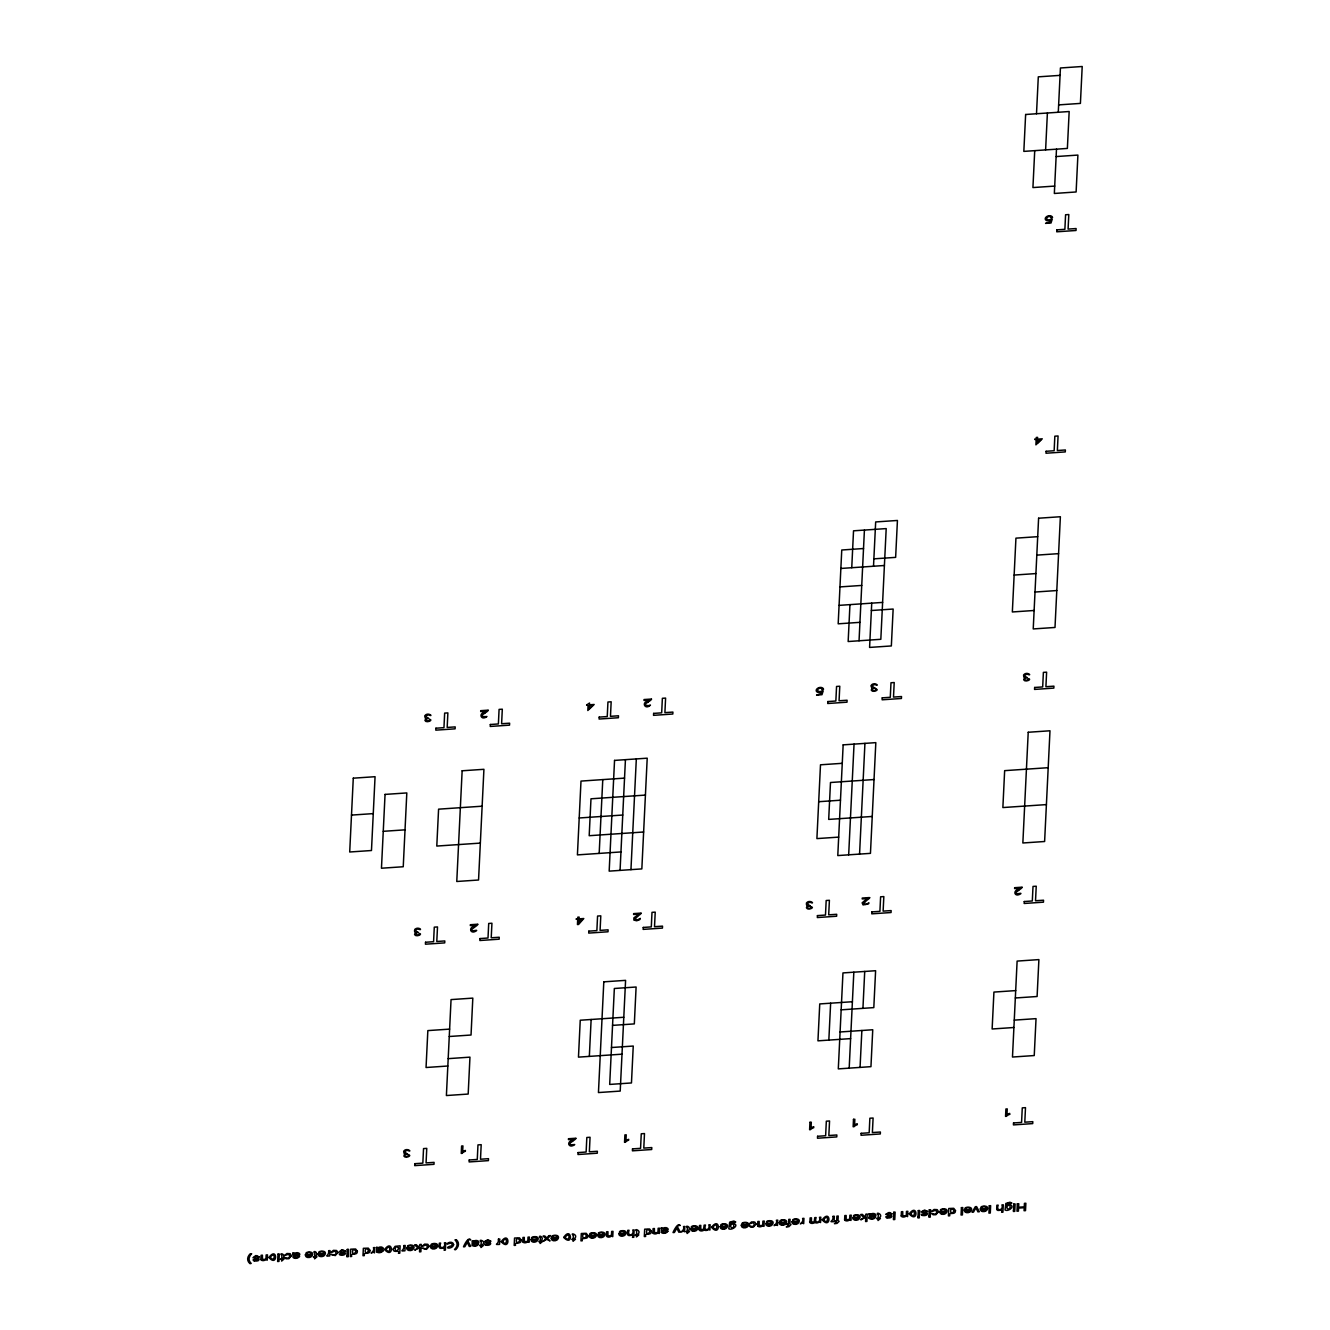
<?xml version="1.0" encoding="UTF-8"?>
<svg xmlns="http://www.w3.org/2000/svg" width="1330" height="1330" viewBox="0 0 1330 1330"><rect width="100%" height="100%" fill="white"/><g stroke="black" fill="none" stroke-linecap="round" stroke-linejoin="round"><path stroke-width="1.5" d="M281.91 1255.237L281.744 1258.496L280.364 1259.294L281.711 1259.211L281.627 1261.073L284.022 1259.045L283.074 1258.413C286.017 1254.04 279.815 1252.661 281.029 1254.705M314.844 1252.877L314.695 1256.252L313.315 1257.05L314.661 1256.966L314.578 1258.828L316.972 1256.8L316.025 1256.168C318.735 1251.763 312.966 1250.399 313.98 1252.461M540.379 1237.548L540.229 1240.923L538.85 1241.721L540.196 1241.622L540.113 1243.484L542.507 1241.472L541.559 1240.824C544.369 1236.418 538.351 1235.071 539.514 1237.116M687.394 1227.54L687.244 1230.915L685.864 1231.713L687.211 1231.613L687.111 1233.492L689.522 1231.464L688.574 1230.832C691.766 1225.944 684.667 1225.412 686.812 1227.091M293.132 1254.406L293.032 1256.75A5.835 3.89 -9.3 0 0 293.066 1257.415A3.491 2.328 -9.3 0 0 296.374 1258.296A3.491 2.328 -9.3 0 0 299.317 1256.418M298.552 1254.124L295.775 1253.691L294.429 1255.686A10.973 7.298 -9.3 0 1 296.64 1255.221L298.419 1254.523M382.175 1248.471L379.482 1247.972L378.053 1250.001A10.973 7.298 -9.3 0 1 380.264 1249.535L382.043 1248.837M477.62 1241.854L474.86 1241.505L473.513 1243.5A10.973 7.298 -9.3 0 1 475.708 1243.035M666.879 1228.97L664.036 1228.654L662.772 1230.632A10.973 7.298 -9.3 0 1 664.967 1230.167M874.675 1214.839L871.832 1214.523L870.568 1216.501A10.973 7.298 -9.3 0 1 872.763 1216.019M844.65 1219.145L844.816 1215.57L846.163 1215.487L846.146 1219.61L849.055 1219.577A3.142 2.095 -9.3 0 0 849.637 1218.164M869.172 1217.632L869.271 1215.221A5.287 3.525 -9.3 0 0 869.039 1213.908M305.318 1254.955C305.351 1258.463 310.954 1258.114 312.267 1255.62C315.193 1249.917 302.741 1252.278 306.798 1253.891M317.986 1254.24C317.837 1257.183 323.788 1257.548 325.019 1254.606C327.695 1249.186 315.709 1251.297 319.466 1253.026M406.681 1248.222C406.531 1251.198 412.666 1251.513 413.763 1248.438C416.124 1243.035 404.353 1245.412 408.16 1246.991M430.338 1246.443C430.388 1250.1 436.523 1249.618 437.47 1246.676C439.499 1241.405 428.027 1243.866 431.801 1245.379M530.853 1239.61C530.903 1243.217 536.838 1242.785 537.935 1239.992C540.246 1234.589 528.542 1236.966 532.332 1238.546M551.135 1238.23C551.185 1241.838 557.12 1241.405 558.201 1238.612C560.562 1233.326 548.974 1235.437 552.598 1237.166M589.157 1235.637C589.19 1239.194 594.959 1238.812 596.173 1236.168C598.766 1230.583 586.596 1233.06 590.62 1234.589M597.602 1235.071C597.652 1238.629 603.404 1238.247 604.618 1235.587C607.212 1230.001 595.042 1232.478 599.082 1234.007M618.733 1233.625C618.783 1237.233 624.718 1236.8 625.815 1234.007C628.192 1228.704 616.555 1230.849 620.196 1232.561M690.536 1228.737C690.586 1232.295 696.338 1231.913 697.568 1229.269C700.179 1223.816 688.242 1225.977 692.016 1227.69M720.112 1226.726C720.145 1230.283 725.914 1229.901 727.128 1227.258C729.754 1221.804 717.784 1223.982 721.575 1225.678M741.226 1225.296C741.276 1228.853 747.028 1228.471 748.258 1225.828C750.851 1220.391 738.965 1222.503 742.705 1224.232M765.731 1223.633C765.781 1227.191 771.533 1226.809 772.747 1224.149C775.407 1218.679 763.387 1220.907 767.211 1222.569M779.247 1222.869C779.081 1225.811 785.033 1226.16 786.263 1223.234C788.939 1217.715 776.87 1220.026 780.727 1221.655M791.915 1222.004C791.766 1224.997 797.9 1225.312 798.998 1222.237C801.392 1216.95 789.771 1219.045 793.395 1220.79M852.73 1217.864C852.563 1220.807 858.515 1221.173 859.745 1218.23C862.355 1212.777 850.336 1214.955 854.192 1216.651M939.728 1211.796C939.778 1215.404 945.713 1214.972 946.81 1212.179C949.138 1206.576 937.101 1209.419 941.191 1210.732M964.233 1210.117C964.267 1213.642 969.853 1213.293 971.183 1210.782C974.092 1205.312 961.956 1207.241 965.696 1209.07M980.277 1209.037C980.31 1212.544 985.912 1212.212 987.226 1209.702C990.152 1204.016 977.7 1206.377 981.756 1207.973M266.067 1259.51L267.23 1260.192L267.496 1254.855L266.166 1254.938L266.017 1257.864A3.142 2.095 -9.3 0 1 265.451 1259.327L262.492 1259.41L262.426 1255.188L261.096 1255.287L260.929 1258.862A6.002 3.99 -9.3 0 0 260.963 1259.493M527.927 1241.705L529.091 1242.37L529.357 1237.033L528.027 1237.133L527.877 1240.042A3.142 2.095 -9.3 0 1 527.295 1241.522L524.303 1241.538L524.286 1237.382L522.956 1237.465L522.79 1240.973A6.002 3.99 -9.3 0 0 522.823 1241.688M589.34 1056.386L591.135 1019.495M599.182 853.411L602.773 779.613M620.063 870.385L625.433 759.679M611.584 1236.002L612.748 1236.684L613.014 1231.347L611.667 1231.43L611.534 1234.356M630.952 869.654L636.322 758.931M625.948 1140.575L626.231 1134.806L624.901 1134.906L624.535 1142.304L625.399 1142.254M658.051 1232.843L659.231 1233.525L659.481 1228.188L658.151 1228.272L658.001 1231.198A3.142 2.095 -9.3 0 1 657.436 1232.661M699.297 1229.136L699.48 1225.462L700.794 1225.379L700.711 1229.485M708.74 1229.402L709.888 1230.084L710.154 1224.73L708.807 1224.83C710.785 1230.233 702.955 1232.046 705.465 1225.046L704.135 1225.146L703.57 1229.319L700.827 1229.651M762.805 1225.728L763.969 1226.393L764.235 1221.056L762.905 1221.139L762.755 1224.065A3.142 2.095 -9.3 0 1 762.173 1225.545M809.953 1221.605L810.136 1217.931L811.466 1217.848L811.383 1221.954M819.396 1221.888L820.56 1222.553L820.81 1217.199L819.48 1217.299C821.591 1222.702 813.478 1224.465 816.138 1217.532L814.791 1217.615L814.176 1221.854L811.533 1222.17M828.839 1040.093L830.635 1003.202M849.953 604.618L848.158 641.526L880.826 639.298L886.196 528.592L853.528 530.82L851.749 567.711M848.673 854.841L854.043 744.118M859.047 640.794L864.417 530.072M849.188 1068.14L853.827 972.197M859.562 854.093L864.932 743.387M871.732 603.138L869.587 647.427L891.349 645.948L893.145 609.04L871.366 610.52M873.511 566.231L875.672 521.942L897.434 520.462L895.639 557.37L873.877 558.849M849.804 1219.81L850.967 1220.475L851.217 1215.138L849.887 1215.238L849.754 1218.147M860.061 1067.408L861.857 1030.501M862.937 1008.356L864.716 971.449M906.395 1215.953L907.559 1216.634L907.825 1211.281L906.478 1211.381L906.345 1214.29A3.142 2.095 -9.3 0 1 905.763 1215.77M1034.723 150.656L1032.928 187.563L1054.707 186.084M1036.502 113.748L1038.298 76.841L1060.077 75.361M1045.613 149.908L1047.392 113M1009.653 1114.257L1009.686 1113.393A8.362 5.553 -9.3 0 0 1006.96 1114.656L1007.242 1108.888L1005.912 1108.987L1005.547 1116.385L1006.411 1116.319A6.766 4.505 -9.3 0 1 1009.686 1114.341M1056.486 149.176L1054.341 193.465L1076.12 191.969L1077.899 155.078L1056.136 156.558M1058.281 112.269L1060.426 67.98L1082.204 66.5L1080.409 103.408L1058.647 104.887M257.854 1259.626L253.132 1259.776A2.943 1.962 -9.3 0 0 253.531 1260.574A1.879 1.247 -9.3 0 0 254.097 1260.873L254.246 1260.923M344.005 1253.758L339.3 1253.907A2.943 1.962 -9.3 0 0 339.699 1254.722A1.879 1.247 -9.3 0 0 340.264 1255.005L340.413 1255.054A3.924 2.61 -9.3 0 0 344.37 1254.689A2.095 1.397 -9.3 0 0 344.271 1252.262M489.307 1243.816L484.586 1244.032A2.943 1.962 -9.3 0 0 484.985 1244.83A1.879 1.247 -9.3 0 0 485.55 1245.129L485.699 1245.179M890.585 1216.518L885.863 1216.734A2.943 1.962 -9.3 0 0 886.262 1217.532A1.879 1.247 -9.3 0 0 886.827 1217.831L886.977 1217.881M926.062 1214.091L921.341 1214.323A2.943 1.962 -9.3 0 0 921.74 1215.121M428.726 718.466C428.277 718.134 423.223 716.089 428.41 714.842C434.661 717.518 427.745 711.301 424.719 715.856C425.151 719.098 426.315 717.917 424.952 720.478C426.132 723.354 433.364 720.295 429.989 719.43M418.335 932.529C418.002 932.047 412.815 930.418 417.836 928.905C423.622 931.449 418.817 925.963 414.86 929.288C413.547 932.696 416.506 931.948 414.594 934.574C415.841 937.384 422.973 934.325 419.598 933.477M407.612 1153.958C406.814 1153.675 402.275 1151.298 407.396 1150.317C413.464 1153.01 406.747 1146.809 403.672 1151.231C403.938 1154.556 405.185 1153.393 403.888 1156.069C405.201 1158.779 412.217 1155.737 408.859 1154.906M810.236 905.863C809.887 905.63 804.75 903.236 810.02 902.239C815.955 904.915 809.787 898.847 806.462 902.937C806.03 906.312 808.208 905.381 806.429 907.742C807.46 910.817 814.924 907.708 811.5 906.827M875.04 688.109C874.591 687.793 869.587 685.682 874.741 684.485C881.175 687.228 873.81 680.761 870.934 685.715C871.981 688.923 872.314 687.494 871.283 690.12C872.463 692.996 879.695 689.921 876.304 689.073M1027.458 677.751C1027.092 677.386 1021.922 675.457 1027.043 674.111C1033.211 676.77 1027.009 670.752 1023.585 674.909C1023.551 678.35 1025.197 677.169 1023.684 679.746C1024.865 682.639 1032.097 679.563 1028.722 678.699M821.624 691.883L820.943 693.911L816.57 695.075L821.973 694.692L823.204 690.835L821.957 690.819A2.444 1.629 -9.3 0 1 818.116 691.051A2.444 1.629 -9.3 0 1 819.097 688.475A2.444 1.629 -9.3 0 1 822.455 689.372M1050.65 220.198L1049.968 222.21L1045.58 223.374L1050.999 223.008L1052.229 219.151L1050.983 219.118A2.444 1.629 -9.3 0 1 1047.142 219.35A2.444 1.629 -9.3 0 1 1048.123 216.79A2.444 1.629 -9.3 0 1 1051.481 217.671M477.47 1242.37L475.708 1243.018M666.729 1229.502L665.067 1230.117M874.525 1215.371L872.862 1215.986M865.182 900.227L862.139 902.854L863.087 904.932L868.473 903.901L868.939 902.854L865.83 904.417L863.503 903.818L866.528 900.476M865.797 899.845L866.562 899.363A5.32 3.541 -9.3 0 0 867.559 898.565L862.206 898.93L862.256 898.049L869.438 897.567M610.769 1235.836L607.943 1235.819L607.943 1231.68L606.596 1231.78L606.43 1235.354A6.002 3.99 -9.3 0 0 606.48 1235.986A2.793 1.862 -9.3 0 0 608.675 1237.1A2.793 1.862 -9.3 0 0 611.368 1235.936M657.319 1232.627L654.393 1232.627L654.41 1228.521L653.08 1228.621L652.914 1232.062A6.002 3.99 -9.3 0 0 652.947 1232.827M761.99 1225.545L759.164 1225.529L759.164 1221.406L757.834 1221.489L757.668 1224.997A6.002 3.99 -9.3 0 0 757.701 1225.695M905.58 1215.786L902.754 1215.77L902.754 1211.63L901.424 1211.73L901.258 1215.238A6.002 3.99 -9.3 0 0 901.291 1215.936M485.001 713.096C477.005 717.535 487.295 716.554 486.963 716.504C481.294 721.109 477.869 713.462 485.051 711.966A5.32 3.541 -9.3 0 0 486.049 711.184L480.695 711.533L480.729 710.669L487.927 710.17M648.292 701.974C640.794 705.748 649.472 706.163 650.453 705.083C645.333 710.336 640.777 702.34 648.342 700.86A5.32 3.541 -9.3 0 0 649.339 700.062L643.986 700.428L644.019 699.547L651.218 699.065M474.627 927.143C465.467 933.976 478.584 928.939 476.423 930.751C470.554 935.04 467.894 927.326 474.66 926.013A5.32 3.541 -9.3 0 0 475.658 925.231L470.305 925.58L470.355 924.716L477.537 924.217M637.918 916.038L634.859 919.313L637.22 919.978L640.329 918.398L639.614 919.728L636.688 920.776L633.861 920.077L633.878 917.85L637.951 914.907A5.32 3.541 -9.3 0 0 638.949 914.126L633.595 914.475L633.645 913.61L640.827 913.112M572.748 1141.157C564.519 1146.543 574.893 1144.199 574.71 1144.581C568.991 1149.12 565.666 1141.722 572.798 1140.043A5.32 3.541 -9.3 0 0 573.795 1139.245L568.442 1139.611L568.475 1138.729L575.674 1138.247M1018.93 890.119C1009.786 896.852 1022.703 891.998 1020.725 893.727C1014.79 897.883 1012.13 890.601 1018.98 888.989A5.32 3.541 -9.3 0 0 1019.96 888.207L1014.607 888.556L1014.657 887.692L1021.839 887.193M476.423 1243.65L475.974 1243.733A13.965 9.293 -9.3 0 0 473.463 1244.198M877.434 1214.124C876.038 1211.663 883.586 1214.573 879.479 1217.848L880.427 1218.479L878.033 1220.508L878.116 1218.629L876.769 1218.729L878.149 1217.931L878.299 1214.556M1051.132 217.754L1052.545 217.571A3.591 2.394 -9.3 0 0 1050.101 215.743A3.591 2.394 -9.3 0 0 1046.344 216.89A3.724 2.477 -9.3 0 0 1045.995 220.215A3.724 2.477 -9.3 0 0 1050.816 220.364M822.123 689.439L823.519 689.273A3.591 2.394 -9.3 0 0 821.076 687.444A3.591 2.394 -9.3 0 0 817.318 688.574A3.724 2.477 -9.3 0 0 816.969 691.899A3.724 2.477 -9.3 0 0 821.807 692.066M635.84 1230.566C634.393 1228.188 641.925 1230.782 637.885 1234.273L638.832 1234.905L636.438 1236.933L636.521 1235.071L635.175 1235.154L636.555 1234.373L636.704 1230.948M863.519 548.525L841.757 550.005L838.183 623.82L859.945 622.34M1037.699 536.672L1015.937 538.151L1012.346 611.966L1034.125 610.487M840.859 568.459L884.4 565.499M1036.802 555.125L1058.58 553.646M839.962 586.912L861.74 585.433M1014.142 575.059L1035.92 573.579M839.064 605.366L882.621 602.407M1035.023 592.033L1056.785 590.553M624.535 778.117L580.994 781.092L577.419 854.891L620.96 851.932M842.256 763.32L820.494 764.8L816.903 838.598L838.681 837.119M351.486 815.091L373.265 813.611M482.125 806.196L438.584 809.172L436.789 846.063L480.33 843.104M645.416 795.091L590.986 798.798L589.19 835.706L643.62 831.998M874.026 779.546L830.485 782.506L828.69 819.413L872.231 816.454M1048.206 767.693L1004.649 770.652L1002.87 807.559L1046.411 804.6M383.256 831.317L405.035 829.837M579.198 817.983L622.756 815.024M818.698 801.707L840.477 800.211M449.623 1029.121L427.844 1030.6L426.049 1067.508L447.828 1066.012M623.787 1017.267L580.246 1020.226L578.467 1057.134L622.008 1054.175M852.397 1001.723L819.745 1003.934L817.95 1040.841L850.618 1038.614M1015.688 990.601L993.926 992.08L992.13 1028.988L1013.909 1027.508M449.257 1036.502L471.036 1035.023L472.815 998.115L451.053 999.595L446.398 1095.538L468.177 1094.058L469.956 1057.15L448.193 1058.647M612.548 1025.38L634.327 1023.901L636.106 987.01L614.344 988.489L609.689 1084.432L631.467 1082.953L633.246 1046.045L611.484 1047.525M841.159 1009.836L873.81 1007.608L875.606 970.717L842.954 972.928L838.299 1068.888L870.951 1066.66L872.746 1029.753L840.078 1031.98M1015.339 997.982L1037.101 996.503L1038.896 959.595L1017.117 961.091L1012.479 1057.034L1034.241 1055.554L1036.037 1018.647L1014.258 1020.127M462.108 1153.359L461.244 1153.409L461.61 1146.011L462.94 1145.911L462.657 1151.68A8.362 5.553 -9.3 0 1 465.4 1150.433L465.334 1151.281A6.766 4.505 -9.3 0 0 462.042 1153.326M250.672 1253.824L251.636 1253.758A13.815 9.194 -9.3 0 0 249.076 1258.762A12.452 8.279 -9.3 0 0 250.04 1262.004A12.136 8.08 -9.3 0 0 250.389 1262.486L251.171 1263.434L250.206 1263.5M455.957 1239.859L454.993 1239.926A13.815 9.194 -9.3 0 1 457.071 1244.597A12.253 8.146 -9.3 0 1 455.392 1248.554L454.527 1249.601L455.475 1249.535M292.8 1253.126L294.196 1253.026A2.909 1.928 -9.3 0 1 294.412 1253.675C297.488 1250.749 302.625 1254.822 298.053 1255.686A6.467 4.306 -9.3 0 1 297.338 1255.836L296.806 1255.919A13.965 9.293 -9.3 0 0 294.396 1256.368M376.423 1247.44L377.803 1247.341A2.909 1.928 -9.3 0 1 378.036 1247.989C381.245 1245.046 386.066 1249.169 381.81 1249.967A6.467 4.306 -9.3 0 1 380.962 1250.15L380.513 1250.217A13.965 9.293 -9.3 0 0 378.019 1250.682M661.126 1228.072L662.523 1227.972A2.909 1.928 -9.3 0 1 662.756 1228.621C666.014 1225.662 670.802 1229.851 666.53 1230.599A6.467 4.306 -9.3 0 1 665.682 1230.782L665.233 1230.849A13.965 9.293 -9.3 0 0 662.739 1231.314M868.922 1213.941L870.319 1213.841A2.909 1.928 -9.3 0 1 870.552 1214.49C873.96 1211.447 878.448 1215.886 874.325 1216.468A6.467 4.306 -9.3 0 1 873.477 1216.634L873.128 1216.701A13.965 9.293 -9.3 0 0 870.518 1217.183M305.335 1254.705L311.22 1254.306A2.577 1.712 -9.3 0 0 309.458 1252.511A2.577 1.712 -9.3 0 0 306.382 1253.824M318.02 1253.841L323.888 1253.442A2.577 1.712 -9.3 0 0 322.126 1251.646A2.577 1.712 -9.3 0 0 319.05 1252.96M406.714 1247.806L412.583 1247.407M430.355 1246.193L436.24 1245.794A2.577 1.712 -9.3 0 0 434.461 1243.999A2.577 1.712 -9.3 0 0 431.402 1245.312M530.87 1239.361L536.755 1238.962A2.577 1.712 -9.3 0 0 534.993 1237.166A2.577 1.712 -9.3 0 0 531.917 1238.479M551.152 1237.981L557.021 1237.582M589.173 1235.404L595.042 1235.005M597.619 1234.822L603.504 1234.423A2.577 1.712 -9.3 0 0 601.742 1232.627A2.577 1.712 -9.3 0 0 598.666 1233.941M618.749 1233.392L624.635 1232.993A2.577 1.712 -9.3 0 0 622.856 1231.181A2.577 1.712 -9.3 0 0 619.797 1232.494M690.553 1228.504L696.438 1228.105M720.129 1226.493L725.997 1226.094A2.577 1.712 -9.3 0 0 724.235 1224.298A2.577 1.712 -9.3 0 0 721.159 1225.595M741.259 1225.046L747.128 1224.647A2.577 1.712 -9.3 0 0 745.365 1222.852A2.577 1.712 -9.3 0 0 742.29 1224.165M765.748 1223.384L771.633 1222.985A2.577 1.712 -9.3 0 0 769.87 1221.189A2.577 1.712 -9.3 0 0 766.795 1222.503M779.264 1222.47L785.149 1222.071A2.577 1.712 -9.3 0 0 783.37 1220.275A2.577 1.712 -9.3 0 0 780.311 1221.572M791.949 1221.605L797.817 1221.206A2.577 1.712 -9.3 0 0 796.055 1219.411A2.577 1.712 -9.3 0 0 792.979 1220.724M852.746 1217.465L858.615 1217.066A2.577 1.712 -9.3 0 0 856.852 1215.271A2.577 1.712 -9.3 0 0 853.777 1216.584M939.745 1211.547L945.63 1211.148M964.25 1209.884L970.119 1209.485M980.293 1208.787L986.178 1208.388A2.577 1.712 -9.3 0 0 984.416 1206.593A2.577 1.712 -9.3 0 0 981.341 1207.906M431.718 1246.842L436.124 1246.543M598.999 1235.47L603.388 1235.171M742.622 1225.695L747.011 1225.396M767.127 1224.032L771.516 1223.733M780.627 1223.118L785.033 1222.819M793.312 1222.253L797.701 1221.954M572.748 1234.855C570.088 1232.544 578.833 1234.706 574.51 1238.579L575.458 1239.227L573.047 1241.239L573.147 1239.377L571.8 1239.477L573.18 1238.679L573.33 1235.337M480.662 1241.123C478.052 1239.111 486.896 1240.84 482.424 1244.847L483.372 1245.495L480.978 1247.507L481.061 1245.645L479.714 1245.728L481.094 1244.947L481.244 1241.572M875.772 1217.283L874.458 1217.249A2.244 1.496 -9.3 0 1 870.186 1217.515M667.976 1231.414L666.679 1231.38A2.244 1.496 -9.3 0 1 662.39 1231.663M478.717 1244.282L477.404 1244.248A2.244 1.496 -9.3 0 1 473.131 1244.531M383.256 1250.782L381.959 1250.749A2.244 1.496 -9.3 0 1 377.67 1251.031M299.632 1256.468L298.336 1256.434A2.244 1.496 -9.3 0 1 294.046 1256.717M734.476 1222.503L735.706 1221.971L733.861 1221.04L729.671 1222.187L728.807 1228.787C731.882 1230.782 740.511 1224.548 732.614 1223.201A2.893 1.912 -9.3 0 0 730.386 1224.049L730.419 1223.75A7.514 5.004 -9.3 0 1 730.536 1222.835M924.084 1213.376L925.231 1213.525M888.606 1215.786L889.753 1215.936M487.329 1243.085L488.476 1243.234M924.383 1213.409L921.158 1211.896L924.616 1210.034L927.708 1211.53L924.616 1210.765A3.874 2.577 -9.3 0 0 923.968 1210.832L922.571 1211.597L923.386 1212.312A13.549 9.011 -9.3 0 0 924.267 1212.428A26.401 17.556 -9.3 0 1 925.231 1212.544L926.279 1212.727M888.889 1215.82L885.68 1214.307L889.138 1212.445L892.231 1213.941L889.138 1213.193A3.874 2.577 -9.3 0 0 888.49 1213.243L887.093 1214.007L887.908 1214.739A13.549 9.011 -9.3 0 0 888.789 1214.839A26.401 17.556 -9.3 0 1 889.753 1214.955L890.801 1215.138A2.095 1.397 -9.3 0 1 890.934 1217.499A3.924 2.61 -9.3 0 1 887.06 1217.781M487.611 1243.118L484.403 1241.605L487.861 1239.743L490.953 1241.239L487.861 1240.491A3.874 2.577 -9.3 0 0 487.212 1240.541L485.866 1241.223L486.63 1242.021A13.549 9.011 -9.3 0 0 487.512 1242.137A26.401 17.556 -9.3 0 1 488.476 1242.253L489.523 1242.436M343.19 1253.109L339.167 1251.912L341.926 1249.685L345.667 1251.114L342.575 1250.366A3.874 2.577 -9.3 0 0 341.91 1250.416L340.53 1251.181L341.344 1251.912A13.549 9.011 -9.3 0 0 342.209 1252.012A26.401 17.556 -9.3 0 1 343.19 1252.129L344.237 1252.311M257.022 1258.978L252.983 1257.731L255.875 1255.52L259.5 1256.983L256.407 1256.235A3.874 2.577 -9.3 0 0 255.759 1256.285L254.363 1257.05L255.177 1257.764A13.549 9.011 -9.3 0 0 256.058 1257.881A26.401 17.556 -9.3 0 1 257.022 1257.997L258.07 1258.18A2.095 1.397 -9.3 0 1 258.203 1260.541M922.455 1215.454L922.305 1215.421A1.879 1.247 -9.3 0 1 921.757 1215.121M677.519 1226.942L680.262 1232.095L678.815 1232.195L676.87 1228.172L674.376 1232.494L673.03 1232.578C672.913 1232.511 677.818 1221.672 680.029 1225.578M467.994 1241.206L470.72 1246.343L469.274 1246.443L467.246 1242.336L464.835 1246.742L463.505 1246.842C463.372 1246.759 468.276 1235.919 470.488 1239.843M876.104 689.09A1.945 1.297 -9.3 0 1 873.295 690.519A1.945 1.297 -9.3 0 1 873.045 688.325M873.278 688.524A2.826 1.879 -9.3 0 1 874.841 688.109M651.6 699.148A7.315 4.854 -9.3 0 1 648.142 701.774M429.773 719.447A1.945 1.297 -9.3 0 1 426.963 720.877A1.945 1.297 -9.3 0 1 426.714 718.682M426.947 718.882A2.826 1.879 -9.3 0 1 428.509 718.483M488.31 710.27A7.315 4.854 -9.3 0 1 484.851 712.88M249.974 1263.633A12.153 8.08 -9.3 0 1 250.356 1253.675M258.203 1260.557A3.924 2.61 -9.3 0 1 254.329 1260.807M265.85 1259.444A2.793 1.862 -9.3 0 1 263.174 1260.591A2.793 1.862 -9.3 0 1 260.83 1259.543M292.916 1253.093A5.287 3.525 -9.3 0 1 293.115 1254.406M307.031 1256.418A2.311 1.53 -9.3 0 0 311.07 1255.054L306.715 1255.354A2.893 1.928 -9.3 0 0 307.114 1256.351M319.715 1255.553A2.311 1.53 -9.3 0 0 323.739 1254.19L319.383 1254.489A2.893 1.928 -9.3 0 0 319.799 1255.487M376.54 1247.407A5.287 3.525 -9.3 0 1 376.739 1248.72L376.673 1250.932A5.835 3.89 -9.3 0 0 376.689 1251.729M382.94 1250.732A3.491 2.328 -9.3 0 1 379.998 1252.611A3.491 2.328 -9.3 0 1 376.623 1251.779M408.41 1249.518A2.311 1.53 -9.3 0 0 412.433 1248.155L408.077 1248.454A2.893 1.928 -9.3 0 0 408.493 1249.452M407.745 1246.925A2.577 1.712 -9.3 0 1 410.82 1245.611A2.577 1.712 -9.3 0 1 412.632 1247.407M436.09 1246.559A2.311 1.53 -9.3 0 1 432.05 1247.906A2.893 1.928 -9.3 0 1 431.768 1246.842M456.29 1239.676A12.103 8.046 -9.3 0 1 455.675 1249.635M467.977 1240.574A2.411 1.613 -9.3 0 1 470.587 1239.527M478.384 1244.248A3.491 2.328 -9.3 0 1 475.458 1246.127A3.491 2.328 -9.3 0 1 472.084 1245.279A5.835 3.89 -9.3 0 1 472.133 1244.647L472.217 1242.237A5.287 3.525 -9.3 0 0 471.984 1240.907L473.264 1240.857A2.909 1.928 -9.3 0 1 473.497 1241.489C476.606 1238.562 481.66 1242.636 477.204 1243.484A6.467 4.306 -9.3 0 1 476.423 1243.65M485.783 1245.063A3.924 2.61 -9.3 0 0 489.656 1244.813A2.095 1.397 -9.3 0 0 489.556 1242.386M527.711 1241.638A2.793 1.862 -9.3 0 1 525.018 1242.785A2.793 1.862 -9.3 0 1 522.69 1241.721M552.848 1239.693A2.311 1.53 -9.3 0 0 556.871 1238.33L552.515 1238.629A2.893 1.928 -9.3 0 0 552.931 1239.627M552.183 1237.1A2.577 1.712 -9.3 0 1 555.258 1235.786A2.577 1.712 -9.3 0 1 557.071 1237.582M590.869 1237.1A2.311 1.53 -9.3 0 0 594.892 1235.753L590.537 1236.052A2.893 1.928 -9.3 0 0 590.952 1237.05M590.204 1234.506A2.577 1.712 -9.3 0 1 593.28 1233.193A2.577 1.712 -9.3 0 1 595.109 1235.005M603.355 1235.171A2.311 1.53 -9.3 0 1 599.315 1236.534A2.893 1.928 -9.3 0 1 599.032 1235.47M611.418 1234.373A3.142 2.095 -9.3 0 1 610.952 1235.819M657.835 1232.777A2.793 1.862 -9.3 0 1 655.158 1233.924A2.793 1.862 -9.3 0 1 652.814 1232.877M661.243 1228.039A5.287 3.525 -9.3 0 1 661.442 1229.352L661.376 1231.63A5.835 3.89 -9.3 0 0 661.409 1232.361M667.643 1231.364A3.491 2.328 -9.3 0 1 664.717 1233.243A3.491 2.328 -9.3 0 1 661.343 1232.411M677.519 1226.327A2.411 1.613 -9.3 0 1 680.112 1225.279M692.265 1230.217A2.311 1.53 -9.3 0 0 696.288 1228.853L691.933 1229.153A2.893 1.928 -9.3 0 0 692.332 1230.15M691.6 1227.607A2.577 1.712 -9.3 0 1 694.676 1226.293A2.577 1.712 -9.3 0 1 696.488 1228.105M708.541 1229.352A2.627 1.746 -9.3 0 1 706.247 1230.433A2.627 1.746 -9.3 0 1 703.986 1229.718M704.285 1229.701A2.86 1.912 -9.3 0 1 701.01 1230.915A2.86 1.912 -9.3 0 1 698.948 1229.153M721.824 1228.205A2.311 1.53 -9.3 0 0 725.848 1226.842L721.492 1227.141A2.893 1.928 -9.3 0 0 721.907 1228.139M730.769 1222.852A2.062 1.363 -9.3 0 1 734.576 1222.47M746.978 1225.412A2.311 1.53 -9.3 0 1 742.955 1226.759A2.893 1.928 -9.3 0 1 742.655 1225.695M762.589 1225.645A2.793 1.862 -9.3 0 1 759.895 1226.809A2.793 1.862 -9.3 0 1 757.568 1225.745M771.483 1223.733A2.311 1.53 -9.3 0 1 767.443 1225.096A2.893 1.928 -9.3 0 1 767.161 1224.032M784.999 1222.819A2.311 1.53 -9.3 0 1 780.959 1224.182M781.043 1224.115A2.893 1.928 -9.3 0 1 780.677 1223.118M797.668 1221.954A2.311 1.53 -9.3 0 1 793.644 1223.317M793.727 1223.251A2.893 1.928 -9.3 0 1 793.345 1222.253M819.197 1221.821A2.627 1.746 -9.3 0 1 816.903 1222.918A2.627 1.746 -9.3 0 1 814.658 1222.187M814.941 1222.17A2.86 1.912 -9.3 0 1 811.666 1223.384A2.86 1.912 -9.3 0 1 809.621 1221.622M849.571 1219.743A2.793 1.862 -9.3 0 1 846.894 1220.89A2.793 1.862 -9.3 0 1 844.55 1219.826M844.683 1219.776A6.002 3.99 -9.3 0 1 844.666 1219.145M854.442 1219.178A2.311 1.53 -9.3 0 0 858.465 1217.814L854.109 1218.114A2.893 1.928 -9.3 0 0 854.525 1219.111M869.205 1218.23A5.835 3.89 -9.3 0 1 869.188 1217.632M875.439 1217.233A3.491 2.328 -9.3 0 1 872.513 1219.111A3.491 2.328 -9.3 0 1 869.138 1218.263M906.179 1215.886A2.793 1.862 -9.3 0 1 903.486 1217.033A2.793 1.862 -9.3 0 1 901.158 1215.986M922.538 1215.354A3.924 2.61 -9.3 0 0 926.412 1215.105A2.095 1.397 -9.3 0 0 926.312 1212.677M941.441 1213.259A2.311 1.53 -9.3 0 0 945.464 1211.896L941.108 1212.195A2.893 1.928 -9.3 0 0 941.524 1213.193M940.776 1210.666A2.577 1.712 -9.3 0 1 943.851 1209.352A2.577 1.712 -9.3 0 1 945.68 1211.148M965.946 1211.597A2.311 1.53 -9.3 0 0 969.969 1210.234L965.613 1210.533A2.893 1.928 -9.3 0 0 966.029 1211.53M965.281 1209.003A2.577 1.712 -9.3 0 1 968.356 1207.69A2.577 1.712 -9.3 0 1 970.185 1209.485M981.989 1210.5A2.311 1.53 -9.3 0 0 986.029 1209.136L981.673 1209.436A2.893 1.928 -9.3 0 0 982.072 1210.433M1006.777 1204.032A7.514 5.004 -9.3 0 0 1006.66 1204.947L1006.627 1205.263A2.893 1.912 -9.3 0 1 1008.672 1204.415C1016.419 1205.479 1008.556 1212.129 1005.048 1210.001L1005.829 1203.451L1009.952 1202.237L1011.881 1203.101L1010.7 1203.716A2.062 1.363 -9.3 0 0 1006.993 1204.066M1028.506 678.716A1.945 1.297 -9.3 0 1 1025.696 680.145A1.945 1.297 -9.3 0 1 1025.447 677.951M1025.679 678.15A2.826 1.879 -9.3 0 1 1027.242 677.751M408.659 1154.922A1.945 1.297 -9.3 0 1 405.85 1156.352A1.945 1.297 -9.3 0 1 405.6 1154.157M405.833 1154.357A2.826 1.879 -9.3 0 1 407.396 1153.958M477.936 924.317A7.315 4.854 -9.3 0 1 474.477 926.943M419.399 933.494A1.945 1.297 -9.3 0 1 416.589 934.924A1.945 1.297 -9.3 0 1 416.34 932.729M416.573 932.928A2.826 1.879 -9.3 0 1 418.119 932.529M641.226 913.211A7.315 4.854 -9.3 0 1 637.768 915.821M1022.238 887.293A7.315 4.854 -9.3 0 1 1018.78 889.903M811.283 906.844A1.945 1.297 -9.3 0 1 808.49 908.274A1.945 1.297 -9.3 0 1 808.241 906.062M808.474 906.262A2.826 1.879 -9.3 0 1 810.02 905.863M869.837 897.65A7.315 4.854 -9.3 0 1 866.379 900.277M576.056 1138.33A7.315 4.854 -9.3 0 1 572.598 1140.957M625.948 1140.575A8.362 5.553 -9.3 0 1 628.691 1139.328L628.625 1140.176A6.766 4.505 -9.3 0 0 625.333 1142.221M393.165 1249.119C392.998 1253.858 400.796 1248.837 398.435 1253.292L399.781 1253.192L400.131 1245.828L395.093 1246.343L393.165 1249.119M398.784 1248.388C394.179 1256.335 393.863 1242.203 398.784 1248.388M439.149 1246.642C439.133 1250.948 446.581 1245.229 444.054 1250.183L445.384 1250.1L445.733 1242.719L444.403 1242.819C446.581 1248.405 437.919 1249.901 440.662 1243.068L439.316 1243.151L439.149 1246.642M627.544 1233.824C627.527 1238.13 634.975 1232.428 632.448 1237.366L633.778 1237.282L634.127 1229.901L632.797 1230.001C634.809 1235.703 626.48 1237.083 629.057 1230.25L627.71 1230.35L627.544 1233.725M996.685 1208.721C996.669 1213.026 1004.117 1207.308 1001.59 1212.262L1002.92 1212.179L1003.286 1204.797L1001.939 1204.88C1004.034 1210.599 995.439 1211.913 998.198 1205.146L996.868 1205.229L996.702 1208.621M268.926 1257.482C277.937 1267.972 277.654 1245.562 268.926 1257.482M384.653 1249.618C393.979 1259.959 393.198 1237.731 384.653 1249.485M501.211 1241.688C510.521 1252.112 509.723 1229.668 501.211 1241.688M563.737 1237.432C573.629 1247.756 571.567 1225.312 563.737 1237.432M711.583 1227.374C720.744 1237.731 720.345 1215.553 711.583 1227.241M822.239 1219.843C831.317 1230.316 831.001 1207.906 822.239 1219.843M909.255 1213.924C918.398 1224.315 917.966 1202.17 909.255 1213.808M291.436 1255.703L288.909 1258.712L286.05 1258.779L284.653 1257.532L287.812 1258.163L289.757 1257.099L288.926 1254.157L284.603 1255.52L286.914 1253.508L290.156 1253.658L291.436 1255.703M337.887 1252.544L335.26 1255.587L331.12 1254.373L334.262 1255.005L336.207 1253.941L335.493 1251.031L331.054 1252.361L333.381 1250.35L336.623 1250.499L337.887 1252.544M429.125 1246.326L426.481 1249.369L422.341 1248.172L425.5 1248.803L427.445 1247.74L426.714 1244.83L422.292 1246.16L424.603 1244.132L427.844 1244.298L429.125 1246.326M453.63 1244.664C452.533 1249.951 441.543 1248.172 452.117 1245.661C452.882 1240.674 447.246 1244.88 447.013 1243.932C448.393 1241.671 453.447 1241.455 453.63 1244.664M756.072 1224.082L753.312 1227.158L750.685 1227.174L749.272 1225.828L752.315 1226.576L754.393 1225.495L753.561 1222.553L749.239 1223.916L751.55 1221.904L754.792 1222.054L756.072 1224.082M938.514 1211.68L935.871 1214.722L933.128 1214.772L931.715 1213.426L934.757 1214.157L936.835 1213.076L936.004 1210.15L931.682 1211.497L933.992 1209.485L937.234 1209.635L938.514 1211.68M270.306 1257.349C275.26 1263.882 275.726 1249.768 270.306 1257.216M386.033 1249.468C390.937 1256.168 391.136 1241.871 386.033 1249.468M502.59 1241.555C507.378 1248.172 508.06 1234.074 502.59 1241.422M565.117 1237.299C569.822 1243.966 570.836 1229.635 565.117 1237.299M712.963 1227.241C718.117 1233.858 717.851 1219.444 712.963 1227.241M730.187 1226.094C734.709 1232.594 735.191 1218.746 730.187 1226.094M823.619 1219.71C828.108 1226.443 829.504 1212.179 823.636 1219.577M910.634 1213.791C915.289 1220.524 916.154 1206.26 910.634 1213.791M1006.411 1207.308C1010.9 1213.741 1011.714 1199.926 1006.411 1207.308M356.024 1251.364C351.652 1259.028 351.12 1245.013 356.024 1251.364M368.693 1250.499C364.021 1258.197 364.038 1244.065 368.693 1250.499M519.88 1240.208C515.724 1248.089 514.61 1234.074 519.88 1240.208M586.63 1235.67C581.676 1244.564 581.127 1228.272 586.63 1235.67M650.021 1231.364C645.416 1238.978 645.383 1224.88 650.021 1231.364M954.109 1210.666C950.069 1218.43 949.022 1204.365 954.109 1210.666M357.388 1251.281C357.554 1256.368 349.906 1251.979 351.652 1256.468L350.322 1256.567L350.688 1249.186L355.642 1249.003L357.388 1251.281M370.056 1250.433C370.106 1255.553 362.841 1251.114 364.32 1255.62L362.99 1255.703L363.356 1248.321L368.327 1248.139L370.056 1250.433M521.26 1240.142C521.377 1245.213 513.846 1240.89 515.525 1245.329L514.195 1245.412L514.544 1238.047L519.515 1237.848L521.26 1240.142M588.01 1235.603C588.326 1240.624 581.011 1236.285 582.274 1240.79L580.944 1240.873L581.293 1233.509L586.264 1233.309L588.01 1235.603M651.384 1231.281C651.567 1236.468 644.169 1231.863 645.649 1236.468L644.319 1236.567L644.684 1229.186L649.655 1229.003L651.384 1231.281M955.489 1210.599C955.605 1215.886 948.323 1211.148 949.753 1215.786L948.423 1215.886L948.772 1208.505L953.743 1208.305L955.489 1210.599M277.671 1260.474L277.621 1261.505L278.951 1261.422L279.017 1260.375L277.671 1260.474M277.987 1254.14L277.721 1259.477L279.051 1259.394L279.317 1254.04L277.987 1254.14M328.693 1250.682C329.491 1256.085 323.855 1256.069 328.56 1256.019L329.757 1255.936L330.023 1250.599L328.693 1250.682M353.281 778.183L349.707 851.998L371.469 850.518L375.06 776.703L353.281 778.183M346.931 1255.753L346.881 1256.8L348.211 1256.7L348.26 1255.67L346.931 1255.753M347.23 1249.419L346.98 1254.772L348.31 1254.672L348.576 1249.336L347.23 1249.419M385.052 794.409L381.461 868.224L403.239 866.744L406.814 792.929L385.052 794.409M373.364 1252.162L374.528 1252.893L374.777 1247.557L373.447 1247.64C375.409 1251.813 367.446 1254.589 373.364 1252.162M403.871 1245.578C404.603 1251.031 399.067 1250.948 403.738 1250.898L404.935 1250.815L405.201 1245.478L403.871 1245.578M414.794 1163.684L414.694 1165.629L433.979 1164.332L434.079 1162.37L426.065 1162.919L426.764 1148.372L423.538 1148.588L422.84 1163.135L414.794 1163.684M425.534 942.255L425.434 944.2L444.719 942.887L444.802 940.942L436.789 941.49L437.504 926.943L434.278 927.16L433.58 941.707L425.534 942.255M435.908 728.208L435.808 730.153L455.093 728.84L455.193 726.895L447.179 727.444L447.877 712.897L444.652 713.113L443.954 727.66L435.908 728.208M419.731 1247.656L419.532 1251.862L420.879 1251.763L421.228 1244.381L419.898 1244.481L418.817 1247.274L416.34 1244.714L414.694 1244.83L417.853 1247.972L414.744 1250.15L419.731 1247.656M462.142 770.785L456.772 881.491L478.551 880.011L483.921 769.305L462.142 770.785M469.224 1159.993L469.124 1161.938L488.409 1160.625L488.509 1158.679L480.496 1159.228L481.194 1144.681L477.969 1144.897L477.271 1159.444L469.224 1159.993M479.964 938.564L479.864 940.51L499.149 939.196L499.232 937.251L491.219 937.783L491.934 923.236L488.709 923.469L488.01 938.016L479.964 938.564M490.338 724.501L490.238 726.446L509.523 725.149L509.623 723.188L501.61 723.736L502.308 709.189L499.082 709.405L498.384 723.952L490.338 724.501M498.451 1239.128C499.149 1244.697 493.613 1244.464 498.334 1244.464L499.531 1244.381L499.797 1239.045L498.451 1239.128M576.256 919.047L577.686 919.762L577.453 924.55L578.55 924.483L583.787 918.531L579.065 918.847L579.149 917.085L577.819 917.168L577.719 918.947L576.256 919.047M586.63 704.983L588.06 705.715L587.827 710.503L594.161 704.484L589.439 704.8L589.523 703.038L586.63 704.983M579.015 919.678L578.866 923.003L582.424 919.446L579.015 919.678M589.406 705.632L589.24 708.957L592.814 705.399L589.406 705.632M578.085 1152.578L577.985 1154.523L597.27 1153.21L597.37 1151.265L589.356 1151.813L590.055 1137.266L586.829 1137.483L586.131 1152.029L578.085 1152.578M588.824 931.15L588.725 933.095L608.01 931.781L608.093 929.836L600.079 930.385L600.794 915.838L597.569 916.054L596.871 930.601L588.824 931.15M599.198 717.103L599.099 719.048L618.384 717.735L618.483 715.789L610.47 716.338L611.168 701.791L607.943 702.007L607.245 716.554L599.198 717.103M603.803 981.839L598.45 1092.562L620.212 1091.082L625.582 980.36L603.803 981.839M614.543 760.411L609.173 871.133L641.841 868.906L647.211 758.183L614.543 760.411M632.515 1148.871L632.415 1150.832L651.7 1149.519L651.8 1147.574L643.787 1148.106L644.485 1133.559L641.26 1133.792L640.561 1148.339L632.515 1148.871M643.255 927.442L643.155 929.387L662.44 928.091L662.523 926.129L654.51 926.678L655.225 912.131L651.999 912.347L651.301 926.894L643.255 927.442M653.629 713.395L653.529 715.341L672.814 714.027L672.913 712.082L664.9 712.631L665.599 698.084L662.373 698.3L661.675 712.847L653.629 713.395M683.404 1231.065L684.568 1231.796L684.834 1226.46L683.504 1226.543C685.499 1230.616 677.485 1233.542 683.404 1231.065M776.338 1224.747L777.501 1225.479L777.767 1220.142L776.421 1220.225C778.333 1224.498 770.386 1227.091 776.338 1224.747M787.011 1224.132L788.457 1225.445L786.313 1226.942L788.923 1226.642L791.018 1224.564L789.87 1223.933L790.103 1219.294L788.773 1219.394L788.54 1224.032L787.011 1224.132M802.522 1222.968L803.686 1223.7L803.952 1218.347L802.605 1218.446C804.617 1222.619 796.604 1225.362 802.522 1222.968M817.435 915.605L817.335 917.55L836.62 916.237L836.703 914.292L828.69 914.841L829.405 900.294L826.179 900.51L825.481 915.057L817.435 915.605M827.809 701.558L827.709 703.504L846.994 702.19L847.094 700.245L839.064 700.777L839.779 686.23L836.553 686.463L835.855 701.01L827.809 701.558M809.953 1122.304L809.604 1129.719L810.452 1129.652A6.766 4.505 -9.3 0 1 813.727 1127.674L813.744 1126.71A8.362 5.553 -9.3 0 0 811.017 1127.99L811.3 1122.221L809.953 1122.304M817.584 1136.286L817.485 1138.231L836.769 1136.917L836.853 1134.972L828.839 1135.521L829.554 1120.974L826.329 1121.19L825.631 1135.737L817.584 1136.286M843.154 744.867L837.784 855.572L870.452 853.361L875.822 742.639L843.154 744.867M833.012 1216.385C833.794 1221.904 828.125 1221.705 832.879 1221.705L834.076 1221.638L834.342 1216.285L833.012 1216.385M835.14 1220.857L836.57 1222.27L834.442 1223.667L837.052 1223.367L839.147 1221.289L838 1220.657L838.233 1216.019L836.903 1216.119L836.67 1220.757L835.14 1220.857M853.494 1119.345L853.145 1126.759L854.01 1126.693A6.766 4.505 -9.3 0 1 857.285 1124.698L857.285 1123.75A8.362 5.553 -9.3 0 0 854.558 1125.03L854.841 1119.262L853.494 1119.345M861.125 1133.326L861.025 1135.271L880.31 1133.958L880.393 1132.013L872.38 1132.562L873.095 1118.015L869.87 1118.231L869.172 1132.778L861.125 1133.326M871.865 911.898L871.765 913.843L891.05 912.53L891.133 910.585L883.12 911.133L883.835 896.586L880.61 896.802L879.911 911.349L871.865 911.898M882.239 697.851L882.139 699.796L901.424 698.483L901.524 696.538L893.494 697.086L894.209 682.539L890.984 682.756L890.285 697.302L882.239 697.851M865.78 1217.316L865.581 1221.522L866.911 1221.422L867.26 1214.041L865.93 1214.14L864.849 1216.933L862.389 1214.373L860.743 1214.49L863.885 1217.632L860.776 1219.81L865.78 1217.316M893.494 1218.579L893.444 1219.61L894.774 1219.527L894.824 1218.479L893.494 1218.579M893.81 1212.245L893.544 1217.582L894.874 1217.499L895.14 1212.145L893.81 1212.245M917.999 1216.917L917.949 1217.947L919.279 1217.864L919.329 1216.817L917.999 1216.917M918.299 1210.583L918.049 1215.919L919.379 1215.82L919.645 1210.483L918.299 1210.583M928.972 1216.169L928.922 1217.199L930.252 1217.116L930.318 1216.069L928.972 1216.169M929.288 1209.835L929.022 1215.171L930.352 1215.088L930.618 1209.735L929.288 1209.835M961.424 1207.64L961.058 1215.022L962.405 1214.922L962.754 1207.557L961.424 1207.64M1025.63 114.496L1023.834 151.387L1067.375 148.428L1069.17 111.52L1025.63 114.496M989.304 1205.745L988.938 1213.126L990.285 1213.026L990.634 1205.662L989.304 1205.745M1034.723 439.316L1036.153 440.047L1035.92 444.835L1042.255 438.817L1037.533 439.133L1037.616 437.37L1036.286 437.454L1036.203 439.216L1034.723 439.316M1037.5 439.964L1037.334 443.289L1040.908 439.731L1037.5 439.964M1028.223 732.265L1022.853 842.987L1044.615 841.508L1049.985 730.785L1028.223 732.265M1038.597 518.218L1033.227 628.94L1055.006 627.461L1060.376 516.738L1038.597 518.218M1013.527 1122.952L1013.427 1124.914L1032.712 1123.601L1032.812 1121.656L1024.798 1122.188L1025.497 1107.641L1022.271 1107.873L1021.573 1122.42L1013.527 1122.952M1024.266 901.524L1024.167 903.469L1043.452 902.172L1043.535 900.211L1035.521 900.759L1036.236 886.212L1033.011 886.428L1032.313 900.975L1024.266 901.524M1034.64 687.477L1034.541 689.422L1053.826 688.109L1053.925 686.164L1045.912 686.712L1046.61 672.165L1043.385 672.382L1042.687 686.928L1034.64 687.477M1046.095 451.286L1045.995 453.231L1065.28 451.917L1065.38 449.972L1057.367 450.521L1058.065 435.974L1054.84 436.19L1054.141 450.737L1046.095 451.286M1056.835 229.857L1056.735 231.802L1076.02 230.489L1076.103 228.544L1068.09 229.093L1068.805 214.546L1065.579 214.762L1064.881 229.309L1056.835 229.857M1013.46 1210.416L1013.41 1211.464L1014.74 1211.364L1014.79 1210.333L1013.46 1210.416M1013.759 1204.082L1013.51 1209.419L1014.84 1209.336L1015.106 1203.983L1013.759 1204.082M1017.334 1203.833L1016.985 1211.214L1018.414 1211.115L1018.564 1208.089L1024.216 1207.707L1024.067 1210.732L1025.513 1210.633L1025.862 1203.251L1024.433 1203.351L1024.266 1206.825L1018.614 1207.224L1018.78 1203.733L1017.334 1203.833M975.921 1207.723L977.916 1211.846L979.329 1211.746L976.586 1206.609L975.339 1206.692L972.097 1212.245L973.477 1212.145L975.854 1207.889M548.908 1235.703L546.73 1237.947L544.785 1235.986L543.139 1236.102L545.932 1238.729L543.089 1241.422L546.713 1239.327L550.038 1240.957L547.511 1238.562L550.52 1235.587L548.908 1235.703M536.638 1239.71L532.249 1240.009A2.893 1.928 -9.3 0 0 532.648 1241.006A2.311 1.53 -9.3 0 0 536.605 1239.71M624.518 1233.741L620.113 1234.041A2.893 1.928 -9.3 0 0 620.528 1235.038A2.311 1.53 -9.3 0 0 624.485 1233.741"/></g></svg>
